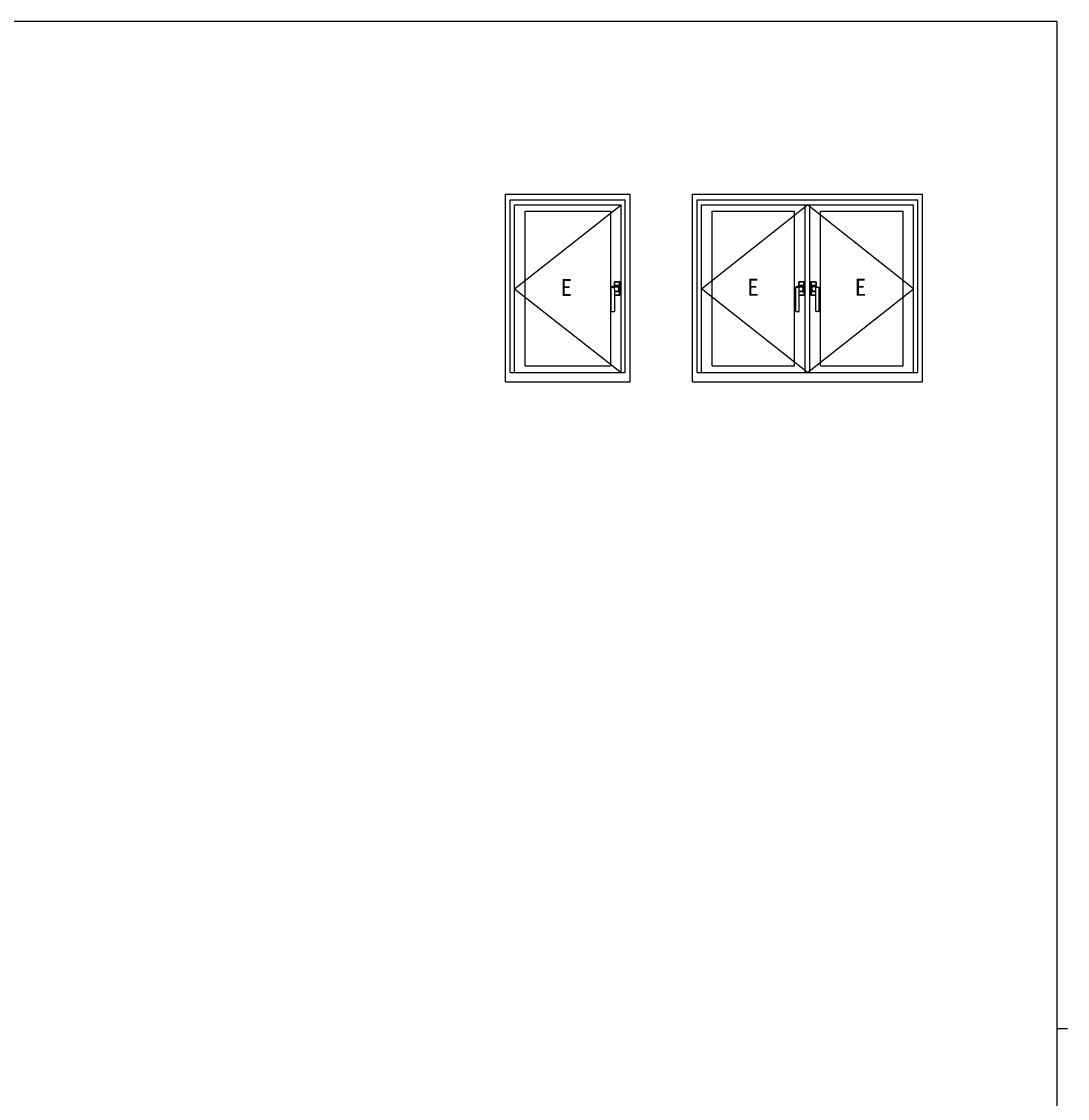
# Model space of a CAD drawing. Units: millimetres, scale not verified. Extents: x -1107 to 397, y -282 to 282.
# Drawn here: x 106.3 to 379, y -1.4 to 279.3 of the extents above; entities that cross this region are included whole.
import ezdxf
from ezdxf.enums import TextEntityAlignment as Align

# ---------------------------------------------------------------- set-up
doc = ezdxf.new("R2010")
doc.units = ezdxf.units.MM
doc.header["$LTSCALE"] = 2
doc.layers.add('0-5_YKK_A1', color=4, linetype='Continuous')
doc.layers.add('0-7_YKK_ZWAK', color=7, linetype='Continuous')
doc.styles.add('ＭＳ ゴシック', font='')
doc.styles.get('ＭＳ ゴシック').set_extended_font_data('MS Gothic')

msp = doc.modelspace()

# ---------------------------------------------------------------- linework, layer by layer
at = {"layer": '0-5_YKK_A1'}
for p, q in [((232.479, 234.3), (264.979, 234.3)), ((232.479, 185.4), (232.479, 234.3)), ((281.228, 234.3), (341.228, 234.3)), ((281.228, 185.4), (281.228, 234.3)), ((341.228, 185.4), (341.228, 234.3)), ((233.729, 232.8), (263.729, 232.8)), ((233.729, 187.8), (233.729, 232.8)), ((234.829, 209.65), (262.629, 231.5)), ((234.829, 231.5), (262.629, 231.5)), ((234.829, 187.8), (234.829, 231.5)), ((262.629, 187.8), (262.629, 231.5)), ((263.729, 187.8), (263.729, 232.8)), ((282.478, 232.8), (339.978, 232.8)), ((282.478, 187.8), (282.478, 232.8)), ((283.578, 231.5), (338.878, 231.5)), ((283.578, 187.8), (283.578, 231.5)), ((310.603, 187.8), (310.603, 231.5)), ((311.853, 187.8), (311.853, 231.5)), ((338.878, 187.8), (338.878, 231.5)), ((339.978, 187.8), (339.978, 232.8)), ((237.579, 189.55), (237.579, 229.9)), ((237.579, 229.9), (259.879, 229.9)), ((259.879, 229.9), (259.879, 189.55)), ((286.328, 189.55), (286.328, 229.9)), ((286.328, 229.9), (307.853, 229.9)), ((307.853, 189.55), (307.853, 229.9)), ((314.603, 189.55), (314.603, 229.9)), ((314.603, 229.9), (336.128, 229.9)), ((336.128, 189.55), (336.128, 229.9)), ((260.879, 210.291), (260.879, 211.425)), ((260.924, 211.395), (260.924, 210.525)), ((260.929, 211.475), (262.229, 211.475)), ((260.969, 211.447), (262.189, 211.447)), ((261.379, 211.445), (260.974, 211.445)), ((261.379, 211.445), (261.379, 211.438)), ((261.779, 211.438), (261.379, 211.438)), ((261.779, 211.438), (261.779, 211.445)), ((262.184, 211.445), (261.779, 211.445)), ((262.234, 210.525), (262.234, 211.395)), ((262.239, 211.397), (262.239, 210.525)), ((262.279, 211.425), (262.279, 208.025)), ((308.953, 210.291), (308.953, 211.425)), ((308.998, 211.395), (308.998, 210.525)), ((309.003, 211.475), (310.303, 211.475)), ((309.043, 211.447), (310.263, 211.447)), ((309.453, 211.445), (309.048, 211.445)), ((309.453, 211.445), (309.453, 211.438)), ((309.853, 211.438), (309.453, 211.438)), ((309.853, 211.438), (309.853, 211.445)), ((310.258, 211.445), (309.853, 211.445)), ((310.308, 210.525), (310.308, 211.395)), ((310.313, 211.397), (310.313, 210.525)), ((310.353, 211.425), (310.353, 208.025)), ((312.103, 211.425), (312.103, 208.025)), ((312.143, 211.397), (312.143, 210.525)), ((312.148, 210.525), (312.148, 211.395)), ((313.453, 211.475), (312.153, 211.475)), ((313.413, 211.447), (312.193, 211.447)), ((312.198, 211.445), (312.603, 211.445)), ((312.603, 211.438), (312.603, 211.445)), ((312.603, 211.438), (313.003, 211.438)), ((313.003, 211.445), (313.003, 211.438)), ((313.003, 211.445), (313.408, 211.445)), ((313.458, 211.395), (313.458, 210.525)), ((313.503, 210.291), (313.503, 211.425)), ((234.829, 209.65), (262.629, 187.8)), ((260.079, 203.85), (260.079, 210.095)), ((260.924, 210.525), (262.234, 210.525)), ((260.979, 203.85), (260.979, 208.809)), ((261.379, 208.006), (260.979, 208.006)), ((260.979, 208.003), (262.189, 208.003)), ((260.979, 207.975), (262.229, 207.975)), ((262.239, 208.925), (261.011, 208.925)), ((261.201, 209.034), (261.513, 209.037)), ((261.379, 208.006), (261.379, 208.012)), ((261.779, 208.012), (261.379, 208.012)), ((261.56, 210.325), (261.542, 210.324)), ((261.56, 210.325), (261.567, 210.325)), ((261.567, 210.325), (261.579, 210.325)), ((261.779, 208.012), (261.779, 208.006)), ((262.184, 208.006), (261.779, 208.006)), ((262.239, 208.053), (262.239, 208.925)), ((308.153, 203.85), (308.153, 210.095)), ((308.998, 210.525), (310.308, 210.525)), ((309.053, 203.85), (309.053, 208.809)), ((309.453, 208.006), (309.053, 208.006)), ((309.053, 208.003), (310.263, 208.003)), ((309.053, 207.975), (310.303, 207.975)), ((310.313, 208.925), (309.085, 208.925)), ((309.275, 209.034), (309.587, 209.037)), ((309.453, 208.006), (309.453, 208.012)), ((309.853, 208.012), (309.453, 208.012)), ((309.634, 210.325), (309.617, 210.324)), ((309.634, 210.325), (309.642, 210.325)), ((309.642, 210.325), (309.653, 210.325)), ((309.853, 208.012), (309.853, 208.006)), ((310.258, 208.006), (309.853, 208.006)), ((310.313, 208.053), (310.313, 208.925)), ((312.143, 208.925), (313.371, 208.925)), ((312.143, 208.053), (312.143, 208.925)), ((313.458, 210.525), (312.148, 210.525)), ((313.403, 207.975), (312.153, 207.975)), ((313.403, 208.003), (312.193, 208.003)), ((312.198, 208.006), (312.603, 208.006)), ((312.603, 208.012), (313.003, 208.012)), ((312.603, 208.012), (312.603, 208.006)), ((312.814, 210.325), (312.803, 210.325)), ((312.822, 210.325), (312.814, 210.325)), ((312.822, 210.325), (312.839, 210.324)), ((312.839, 210.324), (313.696, 210.277)), ((313.181, 209.034), (312.869, 209.037)), ((313.003, 208.006), (313.003, 208.012)), ((313.003, 208.006), (313.403, 208.006)), ((313.403, 203.85), (313.403, 208.809)), ((314.303, 203.85), (314.303, 210.095)), ((260.204, 203.725), (260.854, 203.725)), ((308.278, 203.725), (308.928, 203.725)), ((314.178, 203.725), (313.528, 203.725)), ((237.579, 189.55), (259.879, 189.55)), ((286.328, 189.55), (307.853, 189.55)), ((314.603, 189.55), (336.128, 189.55)), ((233.729, 187.8), (263.729, 187.8)), ((281.228, 185.4), (341.228, 185.4)), ((282.478, 187.8), (339.978, 187.8))]:
    msp.add_line(p, q, dxfattribs=at)
for points in [[(232.479, 185.4), (264.979, 185.4), (264.979, 234.3)], [(311.228, 187.8), (283.578, 209.65), (311.228, 231.5)], [(311.228, 187.8), (338.878, 209.65), (311.228, 231.5)], [(262.239, 210.525), (260.919, 210.525), (260.919, 211.397)], [(310.313, 210.525), (308.993, 210.525), (308.993, 211.397)], [(312.143, 210.525), (313.463, 210.525), (313.463, 211.397)], [(261.542, 210.324), (260.686, 210.277), (260.556, 210.264), (260.442, 210.247), (260.346, 210.226), (260.212, 210.184), (260.106, 210.14)], [(260.984, 208.859), (260.942, 210.114), (261.498, 210.129)], [(261.011, 208.925), (262.234, 208.925), (262.234, 208.056)], [(309.617, 210.324), (308.76, 210.277), (308.631, 210.264), (308.516, 210.247), (308.421, 210.226), (308.287, 210.184), (308.181, 210.14)], [(309.059, 208.859), (309.017, 210.114), (309.573, 210.129)], [(309.085, 208.925), (310.308, 208.925), (310.308, 208.056)], [(313.371, 208.925), (312.148, 208.925), (312.148, 208.056)], [(313.397, 208.859), (313.439, 210.114), (312.883, 210.129)]]:
    msp.add_lwpolyline(points, dxfattribs=at)
for centre, radius, start, end in [((260.929, 211.425), 0.05, 90, 180), ((260.969, 211.397), 0.05, 90, 180), ((260.974, 211.395), 0.05, 90, 180), ((262.184, 211.395), 0.05, 0, 90), ((262.189, 211.397), 0.05, 0, 90), ((262.229, 211.425), 0.05, 0, 90), ((309.003, 211.425), 0.05, 90, 180), ((309.043, 211.397), 0.05, 90, 180), ((309.048, 211.395), 0.05, 90, 180), ((310.258, 211.395), 0.05, 0, 90), ((310.263, 211.397), 0.05, 0, 90), ((310.303, 211.425), 0.05, 0, 90), ((312.153, 211.425), 0.05, 90, 180), ((312.193, 211.397), 0.05, 90, 180), ((312.198, 211.395), 0.05, 90, 180), ((313.408, 211.395), 0.05, 0, 90), ((313.413, 211.397), 0.05, 0, 90), ((313.453, 211.425), 0.05, 0, 90), ((260.129, 210.095), 0.05, 116.62244, 180), ((260.529, 225.459), 15.392, 268.32461, 271.54539), ((261.204, 208.809), 0.225, 90.72848, 180), ((261.508, 209.579), 0.55, 324.06223, 91.05431), ((261.508, 209.587), 0.55, 270.46226, 321.64393), ((261.579, 209.725), 0.6, 306.98508, 90), ((262.184, 208.056), 0.05, 270, 0), ((262.189, 208.053), 0.05, 270, 0), ((262.229, 208.025), 0.05, 270, 0), ((308.203, 210.095), 0.05, 116.62244, 180), ((308.603, 225.459), 15.392, 268.32461, 271.54539), ((309.278, 208.809), 0.225, 90.72848, 180), ((309.583, 209.579), 0.55, 324.06223, 91.05431), ((309.583, 209.587), 0.55, 270.46226, 321.64393), ((309.653, 209.725), 0.6, 306.98508, 90), ((310.258, 208.056), 0.05, 270, 0), ((310.263, 208.053), 0.05, 270, 0), ((310.303, 208.025), 0.05, 270, 0), ((312.153, 208.025), 0.05, 180, 270), ((312.193, 208.053), 0.05, 180, 270), ((312.198, 208.056), 0.05, 180, 270), ((312.803, 209.725), 0.6, 90, 233.01492), ((312.873, 209.579), 0.55, 88.94569, 215.93777), ((312.873, 209.587), 0.55, 218.35607, 269.53774), ((313.178, 208.809), 0.225, 0, 89.27152), ((313.853, 225.459), 15.392, 268.45461, 271.67539), ((314.253, 210.095), 0.05, 360, 63.37756), ((260.204, 203.85), 0.125, 180, 270), ((260.854, 203.85), 0.125, 270, 0), ((308.278, 203.85), 0.125, 180, 270), ((308.928, 203.85), 0.125, 270, 0), ((313.528, 203.85), 0.125, 180, 270), ((314.178, 203.85), 0.125, 270, 0)]:
    msp.add_arc(centre, radius, start, end, dxfattribs=at)
at = {"layer": '0-7_YKK_ZWAK'}
for p, q in [((376.2, 279.3), (-393.8, 279.3)), ((376.2, 279.3), (376.2, -245.7)), ((376.2, 16.8), (379, 16.8))]:
    msp.add_line(p, q, dxfattribs=at)

# ---------------------------------------------------------------- texts
at = {"layer": '0-5_YKK_A1', "style": 'ＭＳ ゴシック'}
for p in [(246.841, 206.459), (295.523, 206.53), (323.548, 206.53)]:
    msp.add_text('E', height=4.399, dxfattribs=at).set_placement(p, align=Align.BOTTOM_LEFT)

doc.saveas('drawing.dxf')
